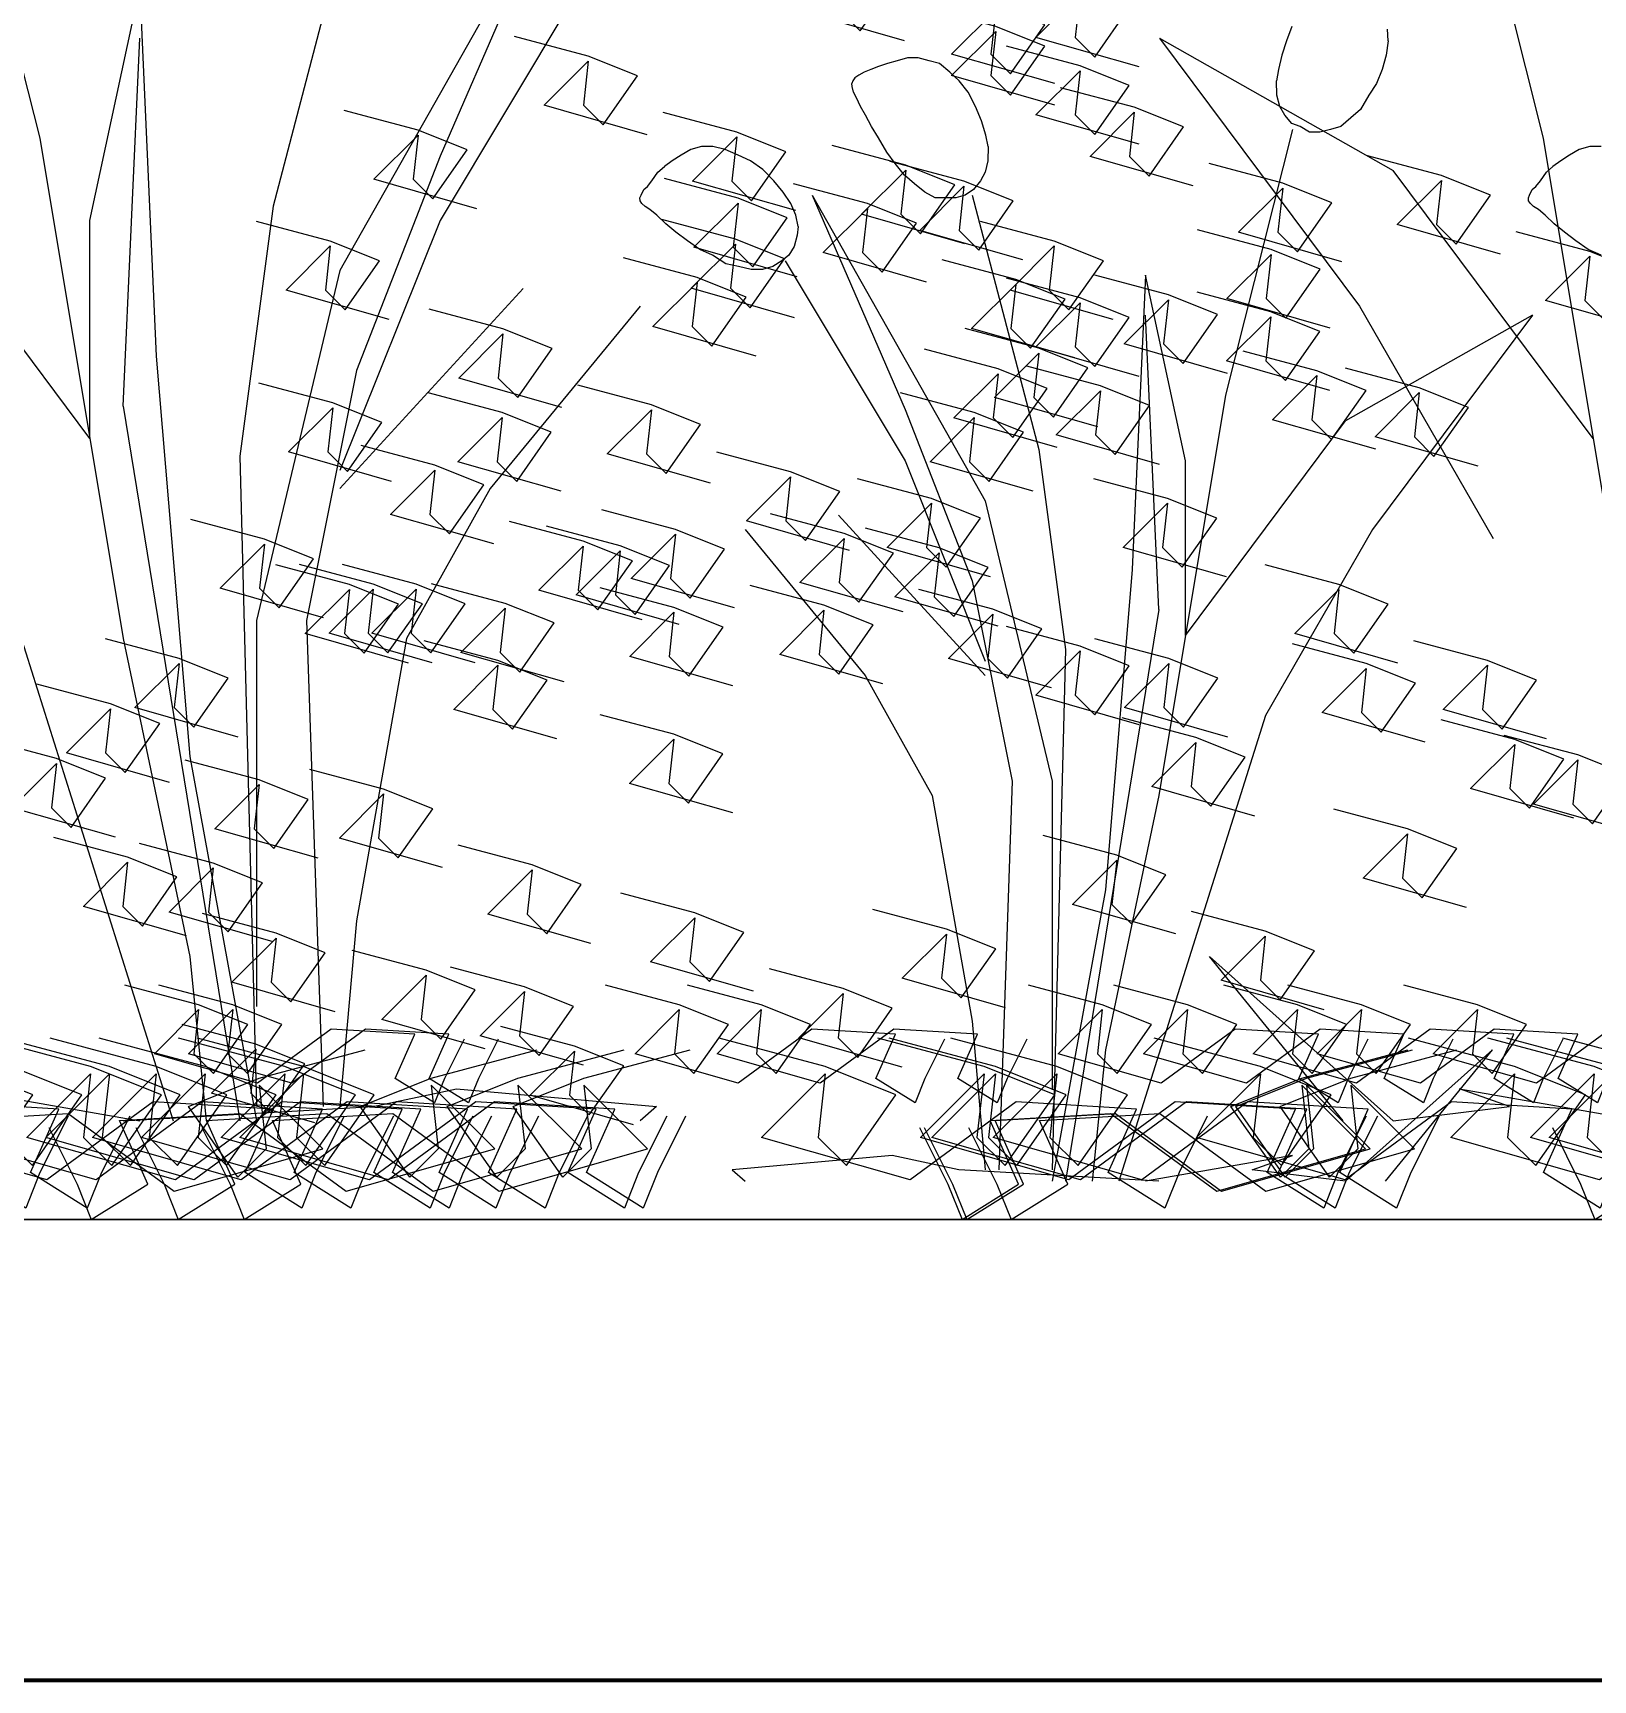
# Model space of a CAD drawing. Header units: metres. Extents: x -109 to 591, y -5 to 592.
# Drawn here: x 485.4296 to 485.7684, y 6.5749 to 6.9326 of the extents above; entities that cross this region are included whole.
import ezdxf

# ---------------------------------------------------------------- set-up
doc = ezdxf.new("R2010")
doc.units = ezdxf.units.M
doc.header["$LTSCALE"] = 0.03
doc.layers.add('Areas verdes', color=74, linetype='Continuous')
doc.layers.add('Muro', color=7, linetype='Continuous', lineweight=70)
doc.layers.add('Muro bajo', color=7, linetype='Continuous', lineweight=30)

msp = doc.modelspace()

# ---------------------------------------------------------------- linework, layer by layer
at = {"layer": 'Areas verdes', "linetype": 'Continuous'}
for p, q in [((485.41295, 6.98187), (485.4311, 6.90971)), ((485.73939, 6.98187), (485.75754, 6.90971)), ((485.49985, 6.96402), (485.48177, 6.89496)), ((485.5433, 6.96402), (485.49628, 6.881)), ((485.5433, 6.96402), (485.51801, 6.90583)), ((485.5506, 6.94617), (485.51801, 6.89186)), ((485.44197, 6.89186), (485.45283, 6.94229)), ((485.45283, 6.94229), (485.4564, 6.86237)), ((485.44918, 6.85151), (485.45283, 6.93143)), ((485.67421, 6.93143), (485.72496, 6.90272)), ((485.67421, 6.93143), (485.71766, 6.87324)), ((485.70308, 6.91164), (485.68855, 6.85392)), ((485.4311, 6.90971), (485.44918, 6.80108)), ((485.75754, 6.90971), (485.77562, 6.80108)), ((485.51801, 6.90583), (485.49985, 6.85927)), ((485.44197, 6.84453), (485.39852, 6.90272)), ((485.76841, 6.84453), (485.72496, 6.90272)), ((485.59879, 6.89737), (485.61903, 6.85081)), ((485.59879, 6.89737), (485.63641, 6.83095)), ((485.63355, 6.89737), (485.64802, 6.84212)), ((485.48177, 6.89496), (485.47456, 6.84065)), ((485.44197, 6.84453), (485.44197, 6.89186)), ((485.51801, 6.89186), (485.49628, 6.83754)), ((485.59296, 6.88309), (485.61903, 6.83964)), ((485.49628, 6.881), (485.47813, 6.80496)), ((485.67117, 6.87999), (485.66831, 6.81605)), ((485.67986, 6.83964), (485.67117, 6.87999)), ((485.49628, 6.83367), (485.53609, 6.87712)), ((485.56146, 6.87324), (485.52887, 6.83367)), ((485.67409, 6.80736), (485.67117, 6.8713)), ((485.75522, 6.8713), (485.71462, 6.84833)), ((485.71766, 6.87324), (485.74668, 6.8228)), ((485.75522, 6.8713), (485.72046, 6.82474)), ((485.4564, 6.86237), (485.46369, 6.77547)), ((485.49985, 6.85927), (485.48899, 6.80496)), ((485.68855, 6.85392), (485.67409, 6.76701)), ((485.44918, 6.85151), (485.47456, 6.69633)), ((485.61903, 6.85081), (485.63355, 6.81357)), ((485.67986, 6.80177), (485.71462, 6.84833)), ((485.47456, 6.84065), (485.47813, 6.69943)), ((485.61903, 6.83964), (485.63641, 6.79619)), ((485.64802, 6.84212), (485.65379, 6.79867)), ((485.67986, 6.80177), (485.67986, 6.83964)), ((485.52887, 6.83367), (485.51071, 6.80108)), ((485.63641, 6.83095), (485.65093, 6.77012)), ((485.58427, 6.82474), (485.61034, 6.79308)), ((485.63641, 6.79308), (485.60456, 6.82784)), ((485.72046, 6.82474), (485.69724, 6.78439)), ((485.42024, 6.8228), (485.46005, 6.69633)), ((485.66831, 6.81605), (485.66248, 6.74653)), ((485.63355, 6.81357), (485.64224, 6.77012)), ((485.67409, 6.80736), (485.65379, 6.68321)), ((485.47813, 6.80496), (485.47813, 6.72116)), ((485.48899, 6.80496), (485.49264, 6.69943)), ((485.44918, 6.80108), (485.46369, 6.73202)), ((485.51071, 6.80108), (485.49985, 6.73978)), ((485.65379, 6.79867), (485.65093, 6.6857)), ((485.61034, 6.79308), (485.62486, 6.76701)), ((485.69724, 6.78439), (485.6654, 6.68321)), ((485.46369, 6.77547), (485.47813, 6.69633)), ((485.64224, 6.77012), (485.63933, 6.6857)), ((485.65093, 6.77012), (485.65093, 6.70308)), ((485.62486, 6.76701), (485.63355, 6.71797)), ((485.67409, 6.76701), (485.66248, 6.71177)), ((485.66248, 6.74653), (485.65093, 6.68321)), ((485.49985, 6.73978), (485.49628, 6.69943)), ((485.46369, 6.73202), (485.46726, 6.69633)), ((485.68507, 6.73202), (485.72496, 6.69633)), ((485.71409, 6.69633), (485.68507, 6.73202)), ((485.63355, 6.71797), (485.63641, 6.6857)), ((485.66248, 6.71177), (485.65962, 6.68321)), ((485.74653, 6.71177), (485.71462, 6.68321)), ((485.72331, 6.68321), (485.74653, 6.71177)), ((485.41295, 6.70331), (485.45283, 6.69633)), ((485.5035, 6.69943), (485.52158, 6.70331)), ((485.52158, 6.70331), (485.56503, 6.69943)), ((485.73939, 6.70331), (485.77927, 6.69633)), ((485.75025, 6.69943), (485.73939, 6.70331)), ((485.44918, 6.69633), (485.5035, 6.69943)), ((485.56503, 6.69943), (485.56146, 6.69633)), ((485.72496, 6.69633), (485.75025, 6.69943)), ((485.61617, 6.6888), (485.58141, 6.6857)), ((485.63063, 6.6857), (485.61617, 6.6888)), ((485.70308, 6.6888), (485.67117, 6.68321)), ((485.69438, 6.6857), (485.70308, 6.6888)), ((485.58141, 6.6857), (485.58427, 6.68321)), ((485.67409, 6.68321), (485.63063, 6.6857)), ((485.71462, 6.68321), (485.69438, 6.6857))]:
    msp.add_line(p, q, dxfattribs=at)
at = {"layer": 'Areas verdes', "color": 6, "linetype": 'Continuous'}
for p, q in [((485.70295, 6.93399), (485.70177, 6.93089)), ((485.72387, 6.93089), (485.72375, 6.93337)), ((485.70177, 6.93089), (485.70078, 6.92778)), ((485.72387, 6.93089), (485.72344, 6.92778)), ((485.61152, 6.92468), (485.61009, 6.92406)), ((485.61325, 6.9253), (485.61152, 6.92468)), ((485.61518, 6.92592), (485.61325, 6.9253)), ((485.61729, 6.92654), (485.61518, 6.92592)), ((485.61952, 6.92716), (485.61729, 6.92654)), ((485.62182, 6.92716), (485.61952, 6.92716)), ((485.62418, 6.92654), (485.62182, 6.92716)), ((485.62648, 6.92592), (485.62418, 6.92654)), ((485.62871, 6.92406), (485.62648, 6.92592)), ((485.70003, 6.92468), (485.69966, 6.9222)), ((485.70078, 6.92778), (485.70003, 6.92468)), ((485.72257, 6.92468), (485.72132, 6.92158)), ((485.72344, 6.92778), (485.72257, 6.92468)), ((485.60761, 6.9222), (485.60742, 6.92158)), ((485.60748, 6.92096), (485.60742, 6.92158)), ((485.6081, 6.92282), (485.60761, 6.9222)), ((485.60897, 6.92344), (485.6081, 6.92282)), ((485.61009, 6.92406), (485.60897, 6.92344)), ((485.63076, 6.9222), (485.62871, 6.92406)), ((485.63268, 6.91971), (485.63076, 6.9222)), ((485.69972, 6.91909), (485.69966, 6.9222)), ((485.72132, 6.92158), (485.71971, 6.91909)), ((485.60779, 6.91971), (485.60748, 6.92096)), ((485.60841, 6.91847), (485.60779, 6.91971)), ((485.60928, 6.91661), (485.60841, 6.91847)), ((485.6343, 6.91661), (485.63268, 6.91971)), ((485.70034, 6.91661), (485.69972, 6.91909)), ((485.71971, 6.91909), (485.71785, 6.91599)), ((485.6104, 6.91475), (485.60928, 6.91661)), ((485.6117, 6.91227), (485.6104, 6.91475)), ((485.6356, 6.91351), (485.6343, 6.91661)), ((485.70146, 6.91475), (485.70034, 6.91661)), ((485.70295, 6.91289), (485.70146, 6.91475)), ((485.7158, 6.91413), (485.71363, 6.91227)), ((485.71785, 6.91599), (485.7158, 6.91413)), ((485.61325, 6.90978), (485.6117, 6.91227)), ((485.63653, 6.9104), (485.6356, 6.91351)), ((485.63703, 6.90792), (485.63653, 6.9104)), ((485.70475, 6.91227), (485.70295, 6.91289)), ((485.7068, 6.91102), (485.70475, 6.91227)), ((485.70903, 6.91102), (485.7068, 6.91102)), ((485.71133, 6.91164), (485.70903, 6.91102)), ((485.71363, 6.91227), (485.71133, 6.91164)), ((485.57247, 6.9073), (485.57036, 6.90606)), ((485.57477, 6.90792), (485.57247, 6.9073)), ((485.57725, 6.90792), (485.57477, 6.90792)), ((485.57992, 6.9073), (485.57725, 6.90792)), ((485.58271, 6.90606), (485.57992, 6.9073)), ((485.61499, 6.90668), (485.61325, 6.90978)), ((485.63703, 6.90792), (485.63697, 6.90482)), ((485.76537, 6.9073), (485.76326, 6.90606)), ((485.76766, 6.90792), (485.76537, 6.9073)), ((485.77015, 6.90792), (485.76766, 6.90792)), ((485.56533, 6.90233), (485.56676, 6.90357)), ((485.56844, 6.90482), (485.56676, 6.90357)), ((485.57036, 6.90606), (485.56844, 6.90482)), ((485.58545, 6.90482), (485.58271, 6.90606)), ((485.58811, 6.90295), (485.58545, 6.90482)), ((485.61685, 6.9042), (485.61499, 6.90668)), ((485.61884, 6.90171), (485.61685, 6.9042)), ((485.63697, 6.90482), (485.63641, 6.90233)), ((485.75823, 6.90233), (485.75966, 6.90357)), ((485.76133, 6.90482), (485.75966, 6.90357)), ((485.76326, 6.90606), (485.76133, 6.90482)), ((485.56304, 6.89923), (485.56403, 6.90047)), ((485.56403, 6.90047), (485.56533, 6.90233)), ((485.59047, 6.90047), (485.58811, 6.90295)), ((485.59252, 6.89799), (485.59047, 6.90047)), ((485.62101, 6.89985), (485.61884, 6.90171)), ((485.62325, 6.89799), (485.62101, 6.89985)), ((485.63535, 6.90047), (485.63386, 6.89861)), ((485.63641, 6.90233), (485.63535, 6.90047)), ((485.75593, 6.89923), (485.75693, 6.90047)), ((485.75693, 6.90047), (485.75823, 6.90233)), ((485.56142, 6.89675), (485.56167, 6.89737)), ((485.56148, 6.89613), (485.56142, 6.89675)), ((485.56186, 6.89551), (485.56148, 6.89613)), ((485.56167, 6.89737), (485.56223, 6.89861)), ((485.56223, 6.89861), (485.56304, 6.89923)), ((485.5942, 6.89551), (485.59252, 6.89799)), ((485.62554, 6.89675), (485.62325, 6.89799)), ((485.62784, 6.89675), (485.62554, 6.89675)), ((485.63001, 6.89675), (485.62784, 6.89675)), ((485.63206, 6.89737), (485.63001, 6.89675)), ((485.63386, 6.89861), (485.63206, 6.89737)), ((485.75432, 6.89675), (485.75457, 6.89737)), ((485.75438, 6.89613), (485.75432, 6.89675)), ((485.75475, 6.89551), (485.75438, 6.89613)), ((485.75457, 6.89737), (485.75513, 6.89861)), ((485.75513, 6.89861), (485.75593, 6.89923)), ((485.56254, 6.89488), (485.56186, 6.89551)), ((485.5636, 6.89426), (485.56254, 6.89488)), ((485.56508, 6.89302), (485.5636, 6.89426)), ((485.56701, 6.89116), (485.56508, 6.89302)), ((485.59525, 6.89302), (485.5942, 6.89551)), ((485.59575, 6.89054), (485.59525, 6.89302)), ((485.75544, 6.89488), (485.75475, 6.89551)), ((485.75649, 6.89426), (485.75544, 6.89488)), ((485.75798, 6.89302), (485.75649, 6.89426)), ((485.75991, 6.89116), (485.75798, 6.89302)), ((485.56924, 6.8893), (485.56701, 6.89116)), ((485.57173, 6.88744), (485.56924, 6.8893)), ((485.59575, 6.89054), (485.59556, 6.88868)), ((485.76214, 6.8893), (485.75991, 6.89116)), ((485.76462, 6.88744), (485.76214, 6.8893)), ((485.5744, 6.88557), (485.57173, 6.88744)), ((485.57719, 6.88433), (485.5744, 6.88557)), ((485.59494, 6.88619), (485.59376, 6.88433)), ((485.59556, 6.88868), (485.59494, 6.88619)), ((485.76729, 6.88557), (485.76462, 6.88744)), ((485.77009, 6.88433), (485.76729, 6.88557)), ((485.58004, 6.88247), (485.57719, 6.88433)), ((485.58284, 6.88185), (485.58004, 6.88247)), ((485.58557, 6.88123), (485.58284, 6.88185)), ((485.59029, 6.88185), (485.58805, 6.88123)), ((485.59221, 6.88309), (485.59029, 6.88185)), ((485.59376, 6.88433), (485.59221, 6.88309)), ((485.58805, 6.88123), (485.58557, 6.88123))]:
    msp.add_line(p, q, dxfattribs=at)
at = {"layer": 'Areas verdes'}
for points in [[(485.61886, 6.93088), (485.59645, 6.93728), (485.60606, 6.94688), (485.60499, 6.93728), (485.60926, 6.93301), (485.61673, 6.94368), (485.60606, 6.94794), (485.59005, 6.95221)], [(485.66979, 6.9252), (485.64738, 6.9316), (485.65698, 6.9412), (485.65592, 6.9316), (485.66019, 6.92734), (485.66766, 6.938), (485.65698, 6.94226), (485.64098, 6.94653)], [(485.65149, 6.92157), (485.62908, 6.92796), (485.63868, 6.93756), (485.63762, 6.92796), (485.64189, 6.9237), (485.64936, 6.93436), (485.63868, 6.93863), (485.62268, 6.94289)], [(485.65149, 6.91691), (485.62908, 6.92331), (485.63868, 6.9329), (485.63762, 6.92331), (485.64189, 6.91904), (485.64936, 6.9297), (485.63868, 6.93397), (485.62268, 6.93823)], [(485.56301, 6.91047), (485.5406, 6.91687), (485.55021, 6.92646), (485.54914, 6.91687), (485.55341, 6.9126), (485.56088, 6.92327), (485.55021, 6.92753), (485.5342, 6.9318)], [(485.66979, 6.9084), (485.64738, 6.9148), (485.65698, 6.92439), (485.65592, 6.9148), (485.66019, 6.91053), (485.66766, 6.92119), (485.65698, 6.92546), (485.64098, 6.92972)], [(485.68155, 6.89937), (485.65914, 6.90576), (485.66875, 6.91536), (485.66768, 6.90576), (485.67195, 6.9015), (485.67942, 6.91216), (485.66875, 6.91643), (485.65274, 6.92069)], [(485.52603, 6.89441), (485.50362, 6.9008), (485.51323, 6.9104), (485.51216, 6.9008), (485.51643, 6.89654), (485.5239, 6.9072), (485.51323, 6.91147), (485.49722, 6.91573)], [(485.59525, 6.89399), (485.57284, 6.90039), (485.58244, 6.90999), (485.58138, 6.90039), (485.58564, 6.89613), (485.59311, 6.90679), (485.58244, 6.91105), (485.56644, 6.91532)], [(485.63194, 6.8868), (485.60953, 6.8932), (485.61913, 6.90279), (485.61807, 6.8932), (485.62233, 6.88893), (485.6298, 6.89959), (485.61913, 6.90386), (485.60313, 6.90812)], [(485.64458, 6.8833), (485.62217, 6.8897), (485.63177, 6.8993), (485.63071, 6.8897), (485.63497, 6.88544), (485.64244, 6.8961), (485.63177, 6.90036), (485.61577, 6.90463)], [(485.71379, 6.88289), (485.69138, 6.88929), (485.70099, 6.89888), (485.69992, 6.88929), (485.70419, 6.88502), (485.71166, 6.89569), (485.70099, 6.89995), (485.68498, 6.90422)], [(485.74823, 6.88456), (485.72583, 6.89096), (485.73543, 6.90056), (485.73436, 6.89096), (485.73863, 6.8867), (485.7461, 6.89736), (485.73543, 6.90162), (485.71942, 6.90589)], [(485.59556, 6.87965), (485.57315, 6.88605), (485.58275, 6.89564), (485.58168, 6.88605), (485.58595, 6.88178), (485.59342, 6.89245), (485.58275, 6.89671), (485.56674, 6.90098)], [(485.62361, 6.87847), (485.6012, 6.88487), (485.6108, 6.89447), (485.60973, 6.88487), (485.614, 6.88061), (485.62147, 6.89127), (485.6108, 6.89553), (485.59479, 6.8998)], [(485.50699, 6.87034), (485.48458, 6.87673), (485.49419, 6.88633), (485.49312, 6.87673), (485.49739, 6.87247), (485.50486, 6.88313), (485.49419, 6.8874), (485.47818, 6.89166)], [(485.59496, 6.87073), (485.57255, 6.87713), (485.58216, 6.88673), (485.58109, 6.87713), (485.58536, 6.87287), (485.59283, 6.88353), (485.58216, 6.88779), (485.56615, 6.89206)], [(485.66418, 6.87032), (485.64177, 6.87672), (485.65137, 6.88632), (485.6503, 6.87672), (485.65457, 6.87245), (485.66204, 6.88312), (485.65137, 6.88738), (485.63536, 6.89165)], [(485.71126, 6.8685), (485.68885, 6.8749), (485.69845, 6.88449), (485.69739, 6.8749), (485.70165, 6.87063), (485.70912, 6.88129), (485.69845, 6.88556), (485.68245, 6.88982)], [(485.78047, 6.86809), (485.75806, 6.87448), (485.76767, 6.88408), (485.7666, 6.87448), (485.77087, 6.87022), (485.77834, 6.88088), (485.76767, 6.88515), (485.75166, 6.88941)], [(485.58663, 6.86241), (485.56422, 6.86881), (485.57382, 6.8784), (485.57276, 6.86881), (485.57703, 6.86454), (485.5845, 6.8752), (485.57382, 6.87947), (485.55782, 6.88373)], [(485.65584, 6.862), (485.63343, 6.86839), (485.64304, 6.87799), (485.64197, 6.86839), (485.64624, 6.86413), (485.65371, 6.87479), (485.64304, 6.87906), (485.62703, 6.88332)], [(485.66979, 6.85799), (485.64738, 6.86439), (485.65698, 6.87398), (485.65592, 6.86439), (485.66019, 6.86012), (485.66766, 6.87078), (485.65698, 6.87505), (485.64098, 6.87931)], [(485.68896, 6.85866), (485.66655, 6.86505), (485.67616, 6.87465), (485.67509, 6.86505), (485.67936, 6.86079), (485.68683, 6.87145), (485.67616, 6.87572), (485.66015, 6.87998)], [(485.71119, 6.85495), (485.68878, 6.86135), (485.69838, 6.87095), (485.69732, 6.86135), (485.70159, 6.85709), (485.70906, 6.86775), (485.69838, 6.87201), (485.68238, 6.87628)], [(485.54449, 6.85125), (485.52208, 6.85765), (485.53168, 6.86725), (485.53062, 6.85765), (485.53488, 6.85339), (485.54235, 6.86405), (485.53168, 6.86831), (485.51568, 6.87258)], [(485.66081, 6.84705), (485.6384, 6.85345), (485.64801, 6.86304), (485.64694, 6.85345), (485.65121, 6.84918), (485.65868, 6.85984), (485.64801, 6.86411), (485.632, 6.86837)], [(485.65199, 6.84259), (485.62958, 6.84899), (485.63918, 6.85859), (485.63811, 6.84899), (485.64238, 6.84472), (485.64985, 6.85539), (485.63918, 6.85965), (485.62317, 6.86392)], [(485.7212, 6.84218), (485.69879, 6.84858), (485.70839, 6.85817), (485.70733, 6.84858), (485.7116, 6.84431), (485.71907, 6.85497), (485.70839, 6.85924), (485.69239, 6.8635)], [(485.67421, 6.83889), (485.6518, 6.84529), (485.66141, 6.85488), (485.66034, 6.84529), (485.66461, 6.84102), (485.67208, 6.85169), (485.66141, 6.85595), (485.6454, 6.86022)], [(485.74343, 6.83848), (485.72102, 6.84488), (485.73062, 6.85447), (485.72956, 6.84488), (485.73382, 6.84061), (485.74129, 6.85127), (485.73062, 6.85554), (485.71462, 6.8598)], [(485.50751, 6.83519), (485.4851, 6.84159), (485.49471, 6.85118), (485.49364, 6.84159), (485.49791, 6.83732), (485.50538, 6.84798), (485.49471, 6.85225), (485.4787, 6.85651)], [(485.54428, 6.83308), (485.52187, 6.83948), (485.53148, 6.84907), (485.53041, 6.83948), (485.53468, 6.83521), (485.54215, 6.84587), (485.53148, 6.85014), (485.51547, 6.8544)], [(485.57673, 6.83478), (485.55432, 6.84117), (485.56392, 6.85077), (485.56285, 6.84117), (485.56712, 6.83691), (485.57459, 6.84757), (485.56392, 6.85184), (485.54791, 6.8561)], [(485.64683, 6.83308), (485.62442, 6.83948), (485.63402, 6.84907), (485.63296, 6.83948), (485.63722, 6.83521), (485.64469, 6.84587), (485.63402, 6.85014), (485.61802, 6.8544)], [(485.52967, 6.82165), (485.50726, 6.82804), (485.51687, 6.83764), (485.5158, 6.82804), (485.52007, 6.82378), (485.52754, 6.83444), (485.51687, 6.8387), (485.50086, 6.84297)], [(485.60694, 6.8202), (485.58453, 6.8266), (485.59414, 6.8362), (485.59307, 6.8266), (485.59734, 6.82233), (485.60481, 6.833), (485.59414, 6.83726), (485.57813, 6.84153)], [(485.63751, 6.81445), (485.6151, 6.82085), (485.6247, 6.83044), (485.62363, 6.82085), (485.6279, 6.81658), (485.63537, 6.82724), (485.6247, 6.83151), (485.60869, 6.83577)], [(485.68878, 6.81445), (485.66637, 6.82085), (485.67597, 6.83044), (485.67491, 6.82085), (485.67917, 6.81658), (485.68664, 6.82724), (485.67597, 6.83151), (485.65997, 6.83577)], [(485.58195, 6.80771), (485.55954, 6.81411), (485.56914, 6.82371), (485.56807, 6.81411), (485.57234, 6.80985), (485.57981, 6.82051), (485.56914, 6.82477), (485.55313, 6.82904)], [(485.61858, 6.80684), (485.59617, 6.81324), (485.60577, 6.82283), (485.60471, 6.81324), (485.60897, 6.80897), (485.61644, 6.81964), (485.60577, 6.8239), (485.58977, 6.82817)], [(485.49269, 6.80558), (485.47028, 6.81198), (485.47989, 6.82158), (485.47882, 6.81198), (485.48309, 6.80771), (485.49056, 6.81838), (485.47989, 6.82264), (485.46388, 6.82691)], [(485.56191, 6.80517), (485.5395, 6.81157), (485.5491, 6.82116), (485.54804, 6.81157), (485.5523, 6.8073), (485.55977, 6.81796), (485.5491, 6.82223), (485.5331, 6.82649)], [(485.56997, 6.80414), (485.54756, 6.81054), (485.55716, 6.82013), (485.55609, 6.81054), (485.56036, 6.80627), (485.56783, 6.81693), (485.55716, 6.8212), (485.54115, 6.82546)], [(485.63918, 6.80373), (485.61677, 6.81012), (485.62637, 6.81972), (485.62531, 6.81012), (485.62958, 6.80586), (485.63705, 6.81652), (485.62637, 6.82079), (485.61037, 6.82505)], [(485.51115, 6.79574), (485.48874, 6.80214), (485.49834, 6.81173), (485.49728, 6.80214), (485.50154, 6.79787), (485.50901, 6.80853), (485.49834, 6.8128), (485.48234, 6.81706)], [(485.51632, 6.79582), (485.49391, 6.80222), (485.50351, 6.81181), (485.50244, 6.80222), (485.50671, 6.79795), (485.51418, 6.80861), (485.50351, 6.81288), (485.4875, 6.81714)], [(485.52564, 6.79582), (485.50323, 6.80222), (485.51283, 6.81181), (485.51177, 6.80222), (485.51604, 6.79795), (485.5235, 6.80861), (485.51283, 6.81288), (485.49683, 6.81714)], [(485.72601, 6.79574), (485.7036, 6.80214), (485.7132, 6.81173), (485.71214, 6.80214), (485.7164, 6.79787), (485.72387, 6.80853), (485.7132, 6.8128), (485.6972, 6.81706)], [(485.54497, 6.79165), (485.52256, 6.79805), (485.53216, 6.80764), (485.5311, 6.79805), (485.53536, 6.79378), (485.54283, 6.80445), (485.53216, 6.80871), (485.51616, 6.81298)], [(485.5816, 6.79078), (485.55919, 6.79717), (485.5688, 6.80677), (485.56773, 6.79717), (485.572, 6.79291), (485.57947, 6.80357), (485.5688, 6.80784), (485.55279, 6.8121)], [(485.61418, 6.79124), (485.59177, 6.79764), (485.60138, 6.80723), (485.60031, 6.79764), (485.60458, 6.79337), (485.61205, 6.80403), (485.60138, 6.8083), (485.58537, 6.81256)], [(485.65081, 6.79036), (485.62841, 6.79676), (485.63801, 6.80636), (485.63694, 6.79676), (485.64121, 6.7925), (485.64868, 6.80316), (485.63801, 6.80742), (485.622, 6.81169)], [(485.66979, 6.78237), (485.64738, 6.78877), (485.65698, 6.79837), (485.65592, 6.78877), (485.66019, 6.7845), (485.66766, 6.79517), (485.65698, 6.79943), (485.64098, 6.8037)], [(485.47417, 6.77967), (485.45176, 6.78607), (485.46137, 6.79567), (485.4603, 6.78607), (485.46457, 6.78181), (485.47204, 6.79247), (485.46137, 6.79673), (485.44536, 6.801)], [(485.54339, 6.77926), (485.52098, 6.78566), (485.53058, 6.79526), (485.52951, 6.78566), (485.53378, 6.78139), (485.54125, 6.79206), (485.53058, 6.79632), (485.51457, 6.80059)], [(485.68903, 6.77967), (485.66662, 6.78607), (485.67623, 6.79567), (485.67516, 6.78607), (485.67943, 6.78181), (485.6869, 6.79247), (485.67623, 6.79673), (485.66022, 6.801)], [(485.73193, 6.77858), (485.70952, 6.78498), (485.71912, 6.79457), (485.71805, 6.78498), (485.72232, 6.78071), (485.72979, 6.79137), (485.71912, 6.79564), (485.70311, 6.7999)], [(485.75824, 6.77926), (485.73584, 6.78566), (485.74544, 6.79526), (485.74437, 6.78566), (485.74864, 6.78139), (485.75611, 6.79206), (485.74544, 6.79632), (485.72943, 6.80059)], [(485.45929, 6.76983), (485.43688, 6.77623), (485.44648, 6.78582), (485.44541, 6.77623), (485.44968, 6.77196), (485.45715, 6.78262), (485.44648, 6.78689), (485.43047, 6.79115)], [(485.58157, 6.76322), (485.55916, 6.76961), (485.56877, 6.77921), (485.5677, 6.76961), (485.57197, 6.76535), (485.57944, 6.77601), (485.56877, 6.78028), (485.55276, 6.78454)], [(485.69495, 6.76252), (485.67254, 6.76891), (485.68214, 6.77851), (485.68108, 6.76891), (485.68535, 6.76465), (485.69282, 6.77531), (485.68214, 6.77957), (485.66614, 6.78384)], [(485.76416, 6.7621), (485.74175, 6.7685), (485.75136, 6.7781), (485.75029, 6.7685), (485.75456, 6.76424), (485.76203, 6.7749), (485.75136, 6.77916), (485.73535, 6.78343)], [(485.44754, 6.75794), (485.42513, 6.76434), (485.43473, 6.77393), (485.43366, 6.76434), (485.43793, 6.76007), (485.4454, 6.77073), (485.43473, 6.775), (485.41873, 6.77926)], [(485.77787, 6.75873), (485.75546, 6.76512), (485.76507, 6.77472), (485.764, 6.76512), (485.76827, 6.76086), (485.77574, 6.77152), (485.76507, 6.77579), (485.74906, 6.78005)], [(485.49152, 6.75335), (485.46911, 6.75975), (485.47872, 6.76935), (485.47765, 6.75975), (485.48192, 6.75549), (485.48939, 6.76615), (485.47872, 6.77041), (485.46271, 6.77468)], [(485.51856, 6.75132), (485.49615, 6.75772), (485.50575, 6.76732), (485.50468, 6.75772), (485.50895, 6.75346), (485.51642, 6.76412), (485.50575, 6.76838), (485.48974, 6.77265)], [(485.74089, 6.74266), (485.71848, 6.74906), (485.72809, 6.75866), (485.72702, 6.74906), (485.73129, 6.7448), (485.73876, 6.75546), (485.72809, 6.75972), (485.71208, 6.76399)], [(485.46299, 6.73652), (485.44058, 6.74292), (485.45018, 6.75251), (485.44912, 6.74292), (485.45339, 6.73865), (485.46086, 6.74932), (485.45018, 6.75358), (485.43418, 6.75785)], [(485.48158, 6.73526), (485.45917, 6.74166), (485.46877, 6.75125), (485.46771, 6.74166), (485.47198, 6.73739), (485.47945, 6.74806), (485.46877, 6.75232), (485.45277, 6.75659)], [(485.67777, 6.73696), (485.65536, 6.74335), (485.66496, 6.75295), (485.66389, 6.74335), (485.66816, 6.73909), (485.67563, 6.74975), (485.66496, 6.75402), (485.64895, 6.75828)], [(485.55079, 6.73485), (485.52838, 6.74125), (485.53799, 6.75084), (485.53692, 6.74125), (485.54119, 6.73698), (485.54866, 6.74764), (485.53799, 6.75191), (485.52198, 6.75617)], [(485.58611, 6.72447), (485.5637, 6.73087), (485.57331, 6.74046), (485.57224, 6.73087), (485.57651, 6.7266), (485.58398, 6.73726), (485.57331, 6.74153), (485.5573, 6.74579)], [(485.49523, 6.72004), (485.47282, 6.72644), (485.48242, 6.73604), (485.48136, 6.72644), (485.48562, 6.72218), (485.49309, 6.73284), (485.48242, 6.7371), (485.46642, 6.74137)], [(485.64079, 6.72089), (485.61838, 6.72729), (485.62798, 6.73689), (485.62692, 6.72729), (485.63119, 6.72302), (485.63866, 6.73369), (485.62798, 6.73795), (485.61198, 6.74222)], [(485.71, 6.72048), (485.68759, 6.72688), (485.6972, 6.73647), (485.69613, 6.72688), (485.7004, 6.72261), (485.70787, 6.73327), (485.6972, 6.73754), (485.68119, 6.7418)], [(485.52779, 6.71198), (485.50538, 6.71838), (485.51498, 6.72798), (485.51391, 6.71838), (485.51818, 6.71411), (485.52565, 6.72478), (485.51498, 6.72904), (485.49897, 6.73331)], [(485.54913, 6.70841), (485.52673, 6.7148), (485.53633, 6.7244), (485.53526, 6.7148), (485.53953, 6.71054), (485.547, 6.7212), (485.53633, 6.72546), (485.52032, 6.72973)], [(485.61835, 6.70799), (485.59594, 6.71439), (485.60554, 6.72399), (485.60448, 6.71439), (485.60874, 6.71013), (485.61621, 6.72079), (485.60554, 6.72505), (485.58954, 6.72932)], [(485.52322, 6.71409), (485.51895, 6.70556), (485.51682, 6.70023), (485.50828, 6.70556), (485.51255, 6.71516), (485.49441, 6.71622), (485.4784, 6.7045), (485.45599, 6.71089), (485.4656, 6.72049), (485.46453, 6.71089), (485.4688, 6.70663), (485.47627, 6.71729), (485.4656, 6.72156), (485.44959, 6.72582)], [(485.53062, 6.71409), (485.52635, 6.70556), (485.52422, 6.70023), (485.51568, 6.70556), (485.51995, 6.71516), (485.50181, 6.71622), (485.4858, 6.7045), (485.46339, 6.71089), (485.473, 6.72049), (485.47193, 6.71089), (485.4762, 6.70663), (485.48367, 6.71729), (485.473, 6.72156), (485.45699, 6.72582)], [(485.62758, 6.71409), (485.62331, 6.70556), (485.62117, 6.70023), (485.61264, 6.70556), (485.61691, 6.71516), (485.59876, 6.71622), (485.58276, 6.7045), (485.56035, 6.71089), (485.56995, 6.72049), (485.56889, 6.71089), (485.57315, 6.70663), (485.58062, 6.71729), (485.56995, 6.72156), (485.55395, 6.72582)], [(485.64539, 6.71409), (485.64112, 6.70556), (485.63899, 6.70023), (485.63045, 6.70556), (485.63472, 6.71516), (485.61658, 6.71622), (485.60057, 6.7045), (485.57816, 6.71089), (485.58777, 6.72049), (485.5867, 6.71089), (485.59097, 6.70663), (485.59844, 6.71729), (485.58777, 6.72156), (485.57176, 6.72582)], [(485.71944, 6.71409), (485.71517, 6.70556), (485.71304, 6.70023), (485.7045, 6.70556), (485.70877, 6.71516), (485.69063, 6.71622), (485.67462, 6.7045), (485.65221, 6.71089), (485.66181, 6.72049), (485.66075, 6.71089), (485.66502, 6.70663), (485.67249, 6.71729), (485.66181, 6.72156), (485.64581, 6.72582)], [(485.73795, 6.71409), (485.73368, 6.70556), (485.73155, 6.70023), (485.72301, 6.70556), (485.72728, 6.71516), (485.70914, 6.71622), (485.69313, 6.7045), (485.67072, 6.71089), (485.68033, 6.72049), (485.67926, 6.71089), (485.68353, 6.70663), (485.691, 6.71729), (485.68033, 6.72156), (485.66432, 6.72582)], [(485.76181, 6.71409), (485.75754, 6.70556), (485.75541, 6.70023), (485.74687, 6.70556), (485.75114, 6.71516), (485.733, 6.71622), (485.71699, 6.7045), (485.69459, 6.71089), (485.70419, 6.72049), (485.70312, 6.71089), (485.70739, 6.70663), (485.71486, 6.71729), (485.70419, 6.72156), (485.68818, 6.72582)], [(485.7757, 6.71409), (485.77143, 6.70556), (485.7693, 6.70023), (485.76076, 6.70556), (485.76503, 6.71516), (485.74689, 6.71622), (485.73088, 6.7045), (485.70847, 6.71089), (485.71808, 6.72049), (485.71701, 6.71089), (485.72128, 6.70663), (485.72875, 6.71729), (485.71808, 6.72156), (485.70207, 6.72582)], [(485.80089, 6.71409), (485.79662, 6.70556), (485.79449, 6.70023), (485.78595, 6.70556), (485.79022, 6.71516), (485.77208, 6.71622), (485.75607, 6.7045), (485.73366, 6.71089), (485.74327, 6.72049), (485.7422, 6.71089), (485.74647, 6.70663), (485.75394, 6.71729), (485.74327, 6.72156), (485.72726, 6.72582)], [(485.49081, 6.69592), (485.4684, 6.70232), (485.478, 6.71191), (485.47694, 6.70232), (485.4812, 6.69805), (485.48867, 6.70871), (485.478, 6.71298), (485.462, 6.71724)], [(485.43729, 6.69737), (485.43115, 6.68509), (485.42807, 6.67741), (485.41578, 6.68509), (485.42193, 6.69891), (485.3958, 6.70044), (485.37276, 6.68355), (485.34049, 6.69276), (485.35432, 6.70658), (485.35278, 6.69276), (485.35893, 6.68662), (485.36968, 6.70198), (485.35432, 6.70812), (485.33127, 6.71426)], [(485.45063, 6.69737), (485.44448, 6.68509), (485.44141, 6.67741), (485.42911, 6.68509), (485.43526, 6.69891), (485.40914, 6.70044), (485.38609, 6.68355), (485.35382, 6.69276), (485.36765, 6.70658), (485.36611, 6.69276), (485.37226, 6.68662), (485.38301, 6.70198), (485.36765, 6.70812), (485.3446, 6.71426)], [(485.49721, 6.69737), (485.49106, 6.68509), (485.48799, 6.67741), (485.4757, 6.68509), (485.48184, 6.69891), (485.45572, 6.70044), (485.43267, 6.68355), (485.4004, 6.69276), (485.41423, 6.70658), (485.4127, 6.69276), (485.41884, 6.68662), (485.4296, 6.70198), (485.41423, 6.70812), (485.39118, 6.71426)], [(485.50788, 6.69737), (485.50173, 6.68509), (485.49866, 6.67741), (485.48636, 6.68509), (485.49251, 6.69891), (485.46639, 6.70044), (485.44334, 6.68355), (485.41107, 6.69276), (485.4249, 6.70658), (485.42336, 6.69276), (485.42951, 6.68662), (485.44027, 6.70198), (485.4249, 6.70812), (485.40185, 6.71426)], [(485.52512, 6.69737), (485.51898, 6.68509), (485.5159, 6.67741), (485.50361, 6.68509), (485.50976, 6.69891), (485.48363, 6.70044), (485.46058, 6.68355), (485.42831, 6.69276), (485.44214, 6.70658), (485.44061, 6.69276), (485.44675, 6.68662), (485.45751, 6.70198), (485.44214, 6.70812), (485.4191, 6.71426)], [(485.5292, 6.69737), (485.52305, 6.68509), (485.51998, 6.67741), (485.50768, 6.68509), (485.51383, 6.69891), (485.48771, 6.70044), (485.46466, 6.68355), (485.43239, 6.69276), (485.44622, 6.70658), (485.44468, 6.69276), (485.45083, 6.68662), (485.46159, 6.70198), (485.44622, 6.70812), (485.42317, 6.71426)], [(485.53936, 6.69737), (485.53321, 6.68509), (485.53014, 6.67741), (485.51785, 6.68509), (485.52399, 6.69891), (485.49787, 6.70044), (485.47482, 6.68355), (485.44255, 6.69276), (485.45638, 6.70658), (485.45484, 6.69276), (485.46099, 6.68662), (485.47175, 6.70198), (485.45638, 6.70812), (485.43333, 6.71426)], [(485.55003, 6.69737), (485.54388, 6.68509), (485.54081, 6.67741), (485.52851, 6.68509), (485.53466, 6.69891), (485.50854, 6.70044), (485.48549, 6.68355), (485.45322, 6.69276), (485.46705, 6.70658), (485.46551, 6.69276), (485.47166, 6.68662), (485.48241, 6.70198), (485.46705, 6.70812), (485.444, 6.71426)], [(485.56727, 6.69737), (485.56112, 6.68509), (485.55805, 6.67741), (485.54576, 6.68509), (485.55191, 6.69891), (485.52578, 6.70044), (485.50273, 6.68355), (485.47046, 6.69276), (485.48429, 6.70658), (485.48276, 6.69276), (485.4889, 6.68662), (485.49966, 6.70198), (485.48429, 6.70812), (485.46124, 6.71426)], [(485.57134, 6.69737), (485.5652, 6.68509), (485.56213, 6.67741), (485.54983, 6.68509), (485.55598, 6.69891), (485.52986, 6.70044), (485.50681, 6.68355), (485.47454, 6.69276), (485.48837, 6.70658), (485.48683, 6.69276), (485.49298, 6.68662), (485.50373, 6.70198), (485.48837, 6.70812), (485.46532, 6.71426)], [(485.56002, 6.69551), (485.53761, 6.7019), (485.54722, 6.7115), (485.54615, 6.7019), (485.55042, 6.69764), (485.55789, 6.7083), (485.54722, 6.71257), (485.53121, 6.71683)], [(485.68461, 6.69737), (485.67847, 6.68509), (485.67539, 6.67741), (485.6631, 6.68509), (485.66925, 6.69891), (485.64312, 6.70044), (485.62007, 6.68355), (485.5878, 6.69276), (485.60163, 6.70658), (485.6001, 6.69276), (485.60624, 6.68662), (485.617, 6.70198), (485.60163, 6.70812), (485.57859, 6.71426)], [(485.71911, 6.69737), (485.71296, 6.68509), (485.70989, 6.67741), (485.6976, 6.68509), (485.70375, 6.69891), (485.67762, 6.70044), (485.65457, 6.68355), (485.6223, 6.69276), (485.63613, 6.70658), (485.6346, 6.69276), (485.64074, 6.68662), (485.6515, 6.70198), (485.63613, 6.70812), (485.61308, 6.71426)], [(485.72158, 6.69737), (485.71544, 6.68509), (485.71236, 6.67741), (485.70007, 6.68509), (485.70622, 6.69891), (485.68009, 6.70044), (485.65705, 6.68355), (485.62478, 6.69276), (485.63861, 6.70658), (485.63707, 6.69276), (485.64322, 6.68662), (485.65397, 6.70198), (485.63861, 6.70812), (485.61556, 6.71426)], [(485.73492, 6.69737), (485.72877, 6.68509), (485.7257, 6.67741), (485.7134, 6.68509), (485.71955, 6.69891), (485.69343, 6.70044), (485.67038, 6.68355), (485.63811, 6.69276), (485.65194, 6.70658), (485.6504, 6.69276), (485.65655, 6.68662), (485.66731, 6.70198), (485.65194, 6.70812), (485.62889, 6.71426)], [(485.7791, 6.69737), (485.77295, 6.68509), (485.76988, 6.67741), (485.75759, 6.68509), (485.76373, 6.69891), (485.73761, 6.70044), (485.71456, 6.68355), (485.68229, 6.69276), (485.69612, 6.70658), (485.69459, 6.69276), (485.70073, 6.68662), (485.71149, 6.70198), (485.69612, 6.70812), (485.67307, 6.71426)], [(485.83432, 6.69737), (485.82817, 6.68509), (485.8251, 6.67741), (485.8128, 6.68509), (485.81895, 6.69891), (485.79283, 6.70044), (485.76978, 6.68355), (485.73751, 6.69276), (485.75134, 6.70658), (485.7498, 6.69276), (485.75595, 6.68662), (485.7667, 6.70198), (485.75134, 6.70812), (485.72829, 6.71426)], [(485.85156, 6.69737), (485.84542, 6.68509), (485.84234, 6.67741), (485.83005, 6.68509), (485.8362, 6.69891), (485.81007, 6.70044), (485.78702, 6.68355), (485.75475, 6.69276), (485.76858, 6.70658), (485.76705, 6.69276), (485.77319, 6.68662), (485.78395, 6.70198), (485.76858, 6.70812), (485.74553, 6.71426)], [(485.85564, 6.69737), (485.84949, 6.68509), (485.84642, 6.67741), (485.83412, 6.68509), (485.84027, 6.69891), (485.81415, 6.70044), (485.7911, 6.68355), (485.75883, 6.69276), (485.77266, 6.70658), (485.77112, 6.69276), (485.77727, 6.68662), (485.78802, 6.70198), (485.77266, 6.70812), (485.74961, 6.71426)], [(485.86783, 6.69737), (485.86169, 6.68509), (485.85861, 6.67741), (485.84632, 6.68509), (485.85247, 6.69891), (485.82634, 6.70044), (485.80329, 6.68355), (485.77102, 6.69276), (485.78485, 6.70658), (485.78332, 6.69276), (485.78946, 6.68662), (485.80022, 6.70198), (485.78485, 6.70812), (485.7618, 6.71426)], [(485.39577, 6.69487), (485.40191, 6.68258), (485.40499, 6.67491), (485.41728, 6.68258), (485.41113, 6.6964), (485.43726, 6.69794), (485.46031, 6.68105), (485.49258, 6.69026), (485.47875, 6.70408), (485.48028, 6.69026), (485.47414, 6.68412), (485.46338, 6.69947), (485.47875, 6.70561), (485.50179, 6.71175)], [(485.43309, 6.69487), (485.43923, 6.68258), (485.4423, 6.67491), (485.4546, 6.68258), (485.44845, 6.6964), (485.47457, 6.69794), (485.49762, 6.68105), (485.52989, 6.69026), (485.51606, 6.70408), (485.5176, 6.69026), (485.51145, 6.68412), (485.5007, 6.69947), (485.51606, 6.70561), (485.53911, 6.71175)], [(485.45196, 6.69487), (485.4581, 6.68258), (485.46118, 6.67491), (485.47347, 6.68258), (485.46732, 6.6964), (485.49345, 6.69794), (485.5165, 6.68105), (485.54877, 6.69026), (485.53494, 6.70408), (485.53647, 6.69026), (485.53033, 6.68412), (485.51957, 6.69947), (485.53494, 6.70561), (485.55799, 6.71175)], [(485.46629, 6.69487), (485.47243, 6.68258), (485.4755, 6.67491), (485.4878, 6.68258), (485.48165, 6.6964), (485.50777, 6.69794), (485.53082, 6.68105), (485.56309, 6.69026), (485.54926, 6.70408), (485.5508, 6.69026), (485.54465, 6.68412), (485.5339, 6.69947), (485.54926, 6.70561), (485.57231, 6.71175)], [(485.62213, 6.69487), (485.62828, 6.68258), (485.63135, 6.67491), (485.64364, 6.68258), (485.63749, 6.6964), (485.66362, 6.69794), (485.68667, 6.68105), (485.71894, 6.69026), (485.70511, 6.70408), (485.70664, 6.69026), (485.7005, 6.68412), (485.68974, 6.69947), (485.70511, 6.70561), (485.72816, 6.71175)], [(485.62316, 6.69487), (485.6293, 6.68258), (485.63238, 6.67491), (485.64467, 6.68258), (485.63852, 6.6964), (485.66465, 6.69794), (485.6877, 6.68105), (485.71997, 6.69026), (485.70614, 6.70408), (485.70767, 6.69026), (485.70153, 6.68412), (485.69077, 6.69947), (485.70614, 6.70561), (485.72919, 6.71175)], [(485.63279, 6.69487), (485.63893, 6.68258), (485.64201, 6.67491), (485.6543, 6.68258), (485.64815, 6.6964), (485.67428, 6.69794), (485.69733, 6.68105), (485.7296, 6.69026), (485.71577, 6.70408), (485.7173, 6.69026), (485.71116, 6.68412), (485.7004, 6.69947), (485.71577, 6.70561), (485.73882, 6.71175)], [(485.75952, 6.69487), (485.76567, 6.68258), (485.76874, 6.67491), (485.78104, 6.68258), (485.77489, 6.6964), (485.80101, 6.69794), (485.82406, 6.68105), (485.85633, 6.69026), (485.8425, 6.70408), (485.84404, 6.69026), (485.83789, 6.68412), (485.82714, 6.69947), (485.8425, 6.70561), (485.86555, 6.71175)]]:
    msp.add_lwpolyline(points, dxfattribs=at)
at = {"layer": 'Muro'}
msp.add_line((474.41951, 6.57491), (486.28632, 6.57491), dxfattribs=at)
at = {"layer": 'Muro bajo'}
msp.add_line((474.41951, 6.67491), (486.28632, 6.67491), dxfattribs=at)

doc.saveas('drawing.dxf')
